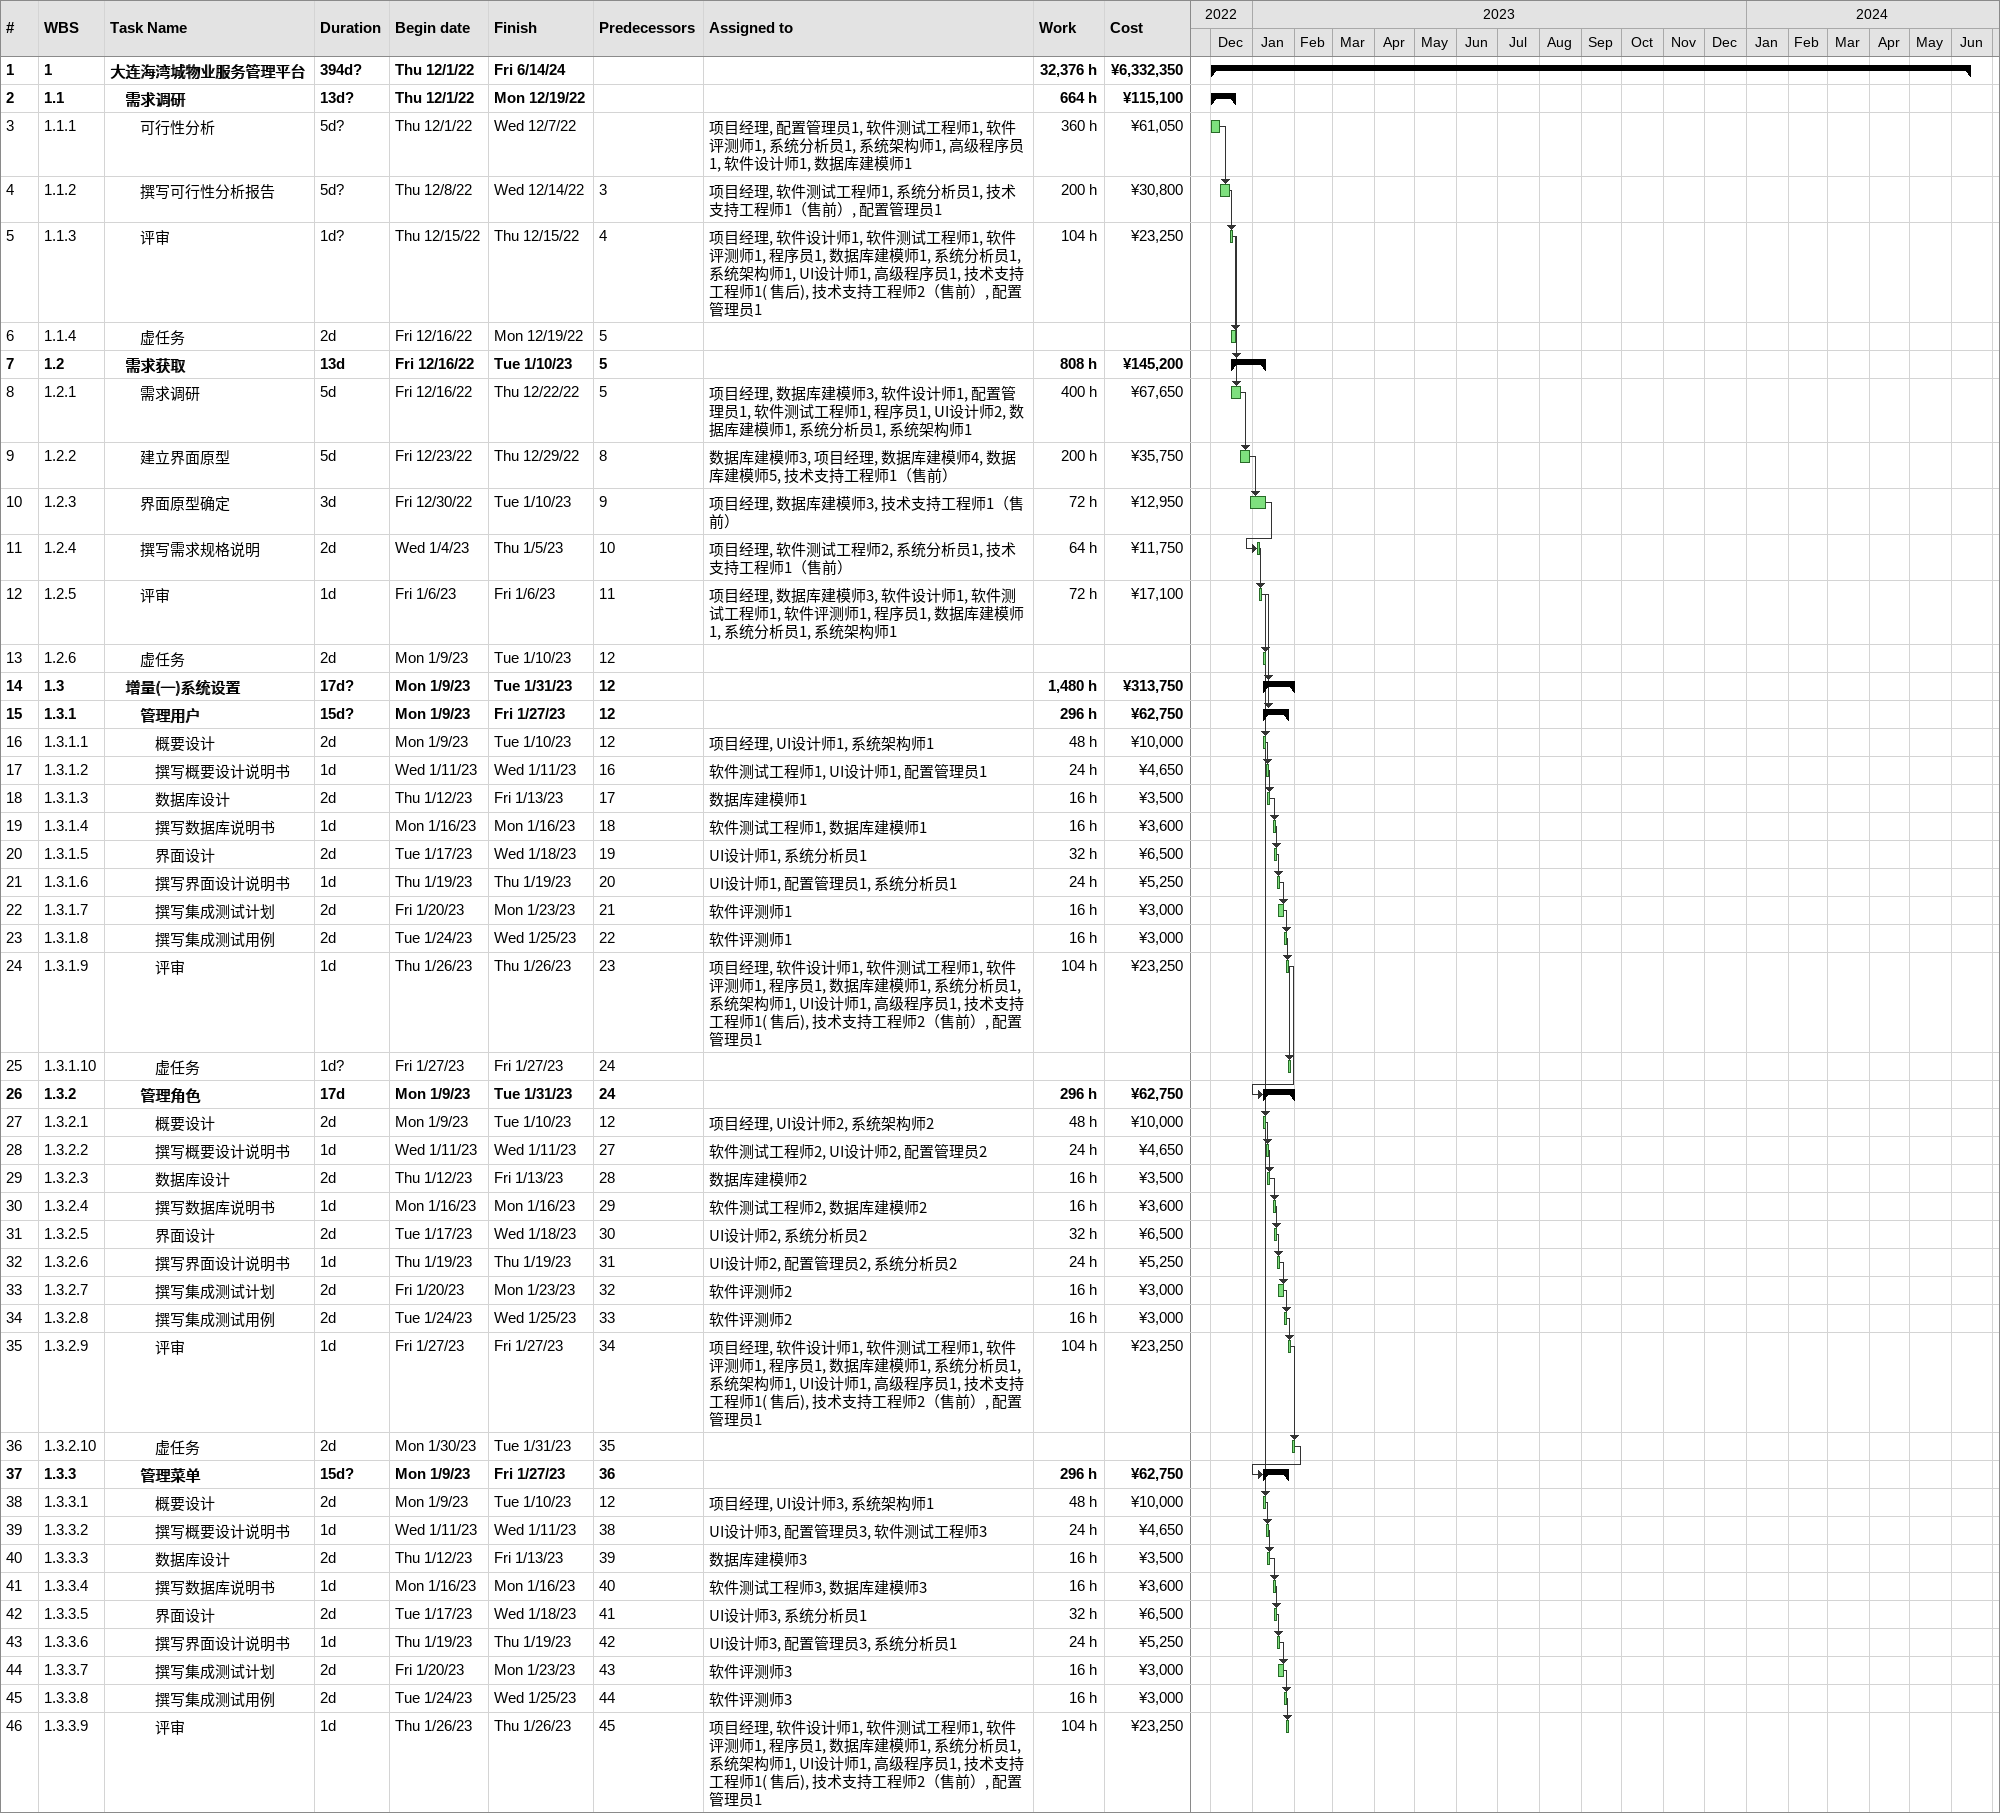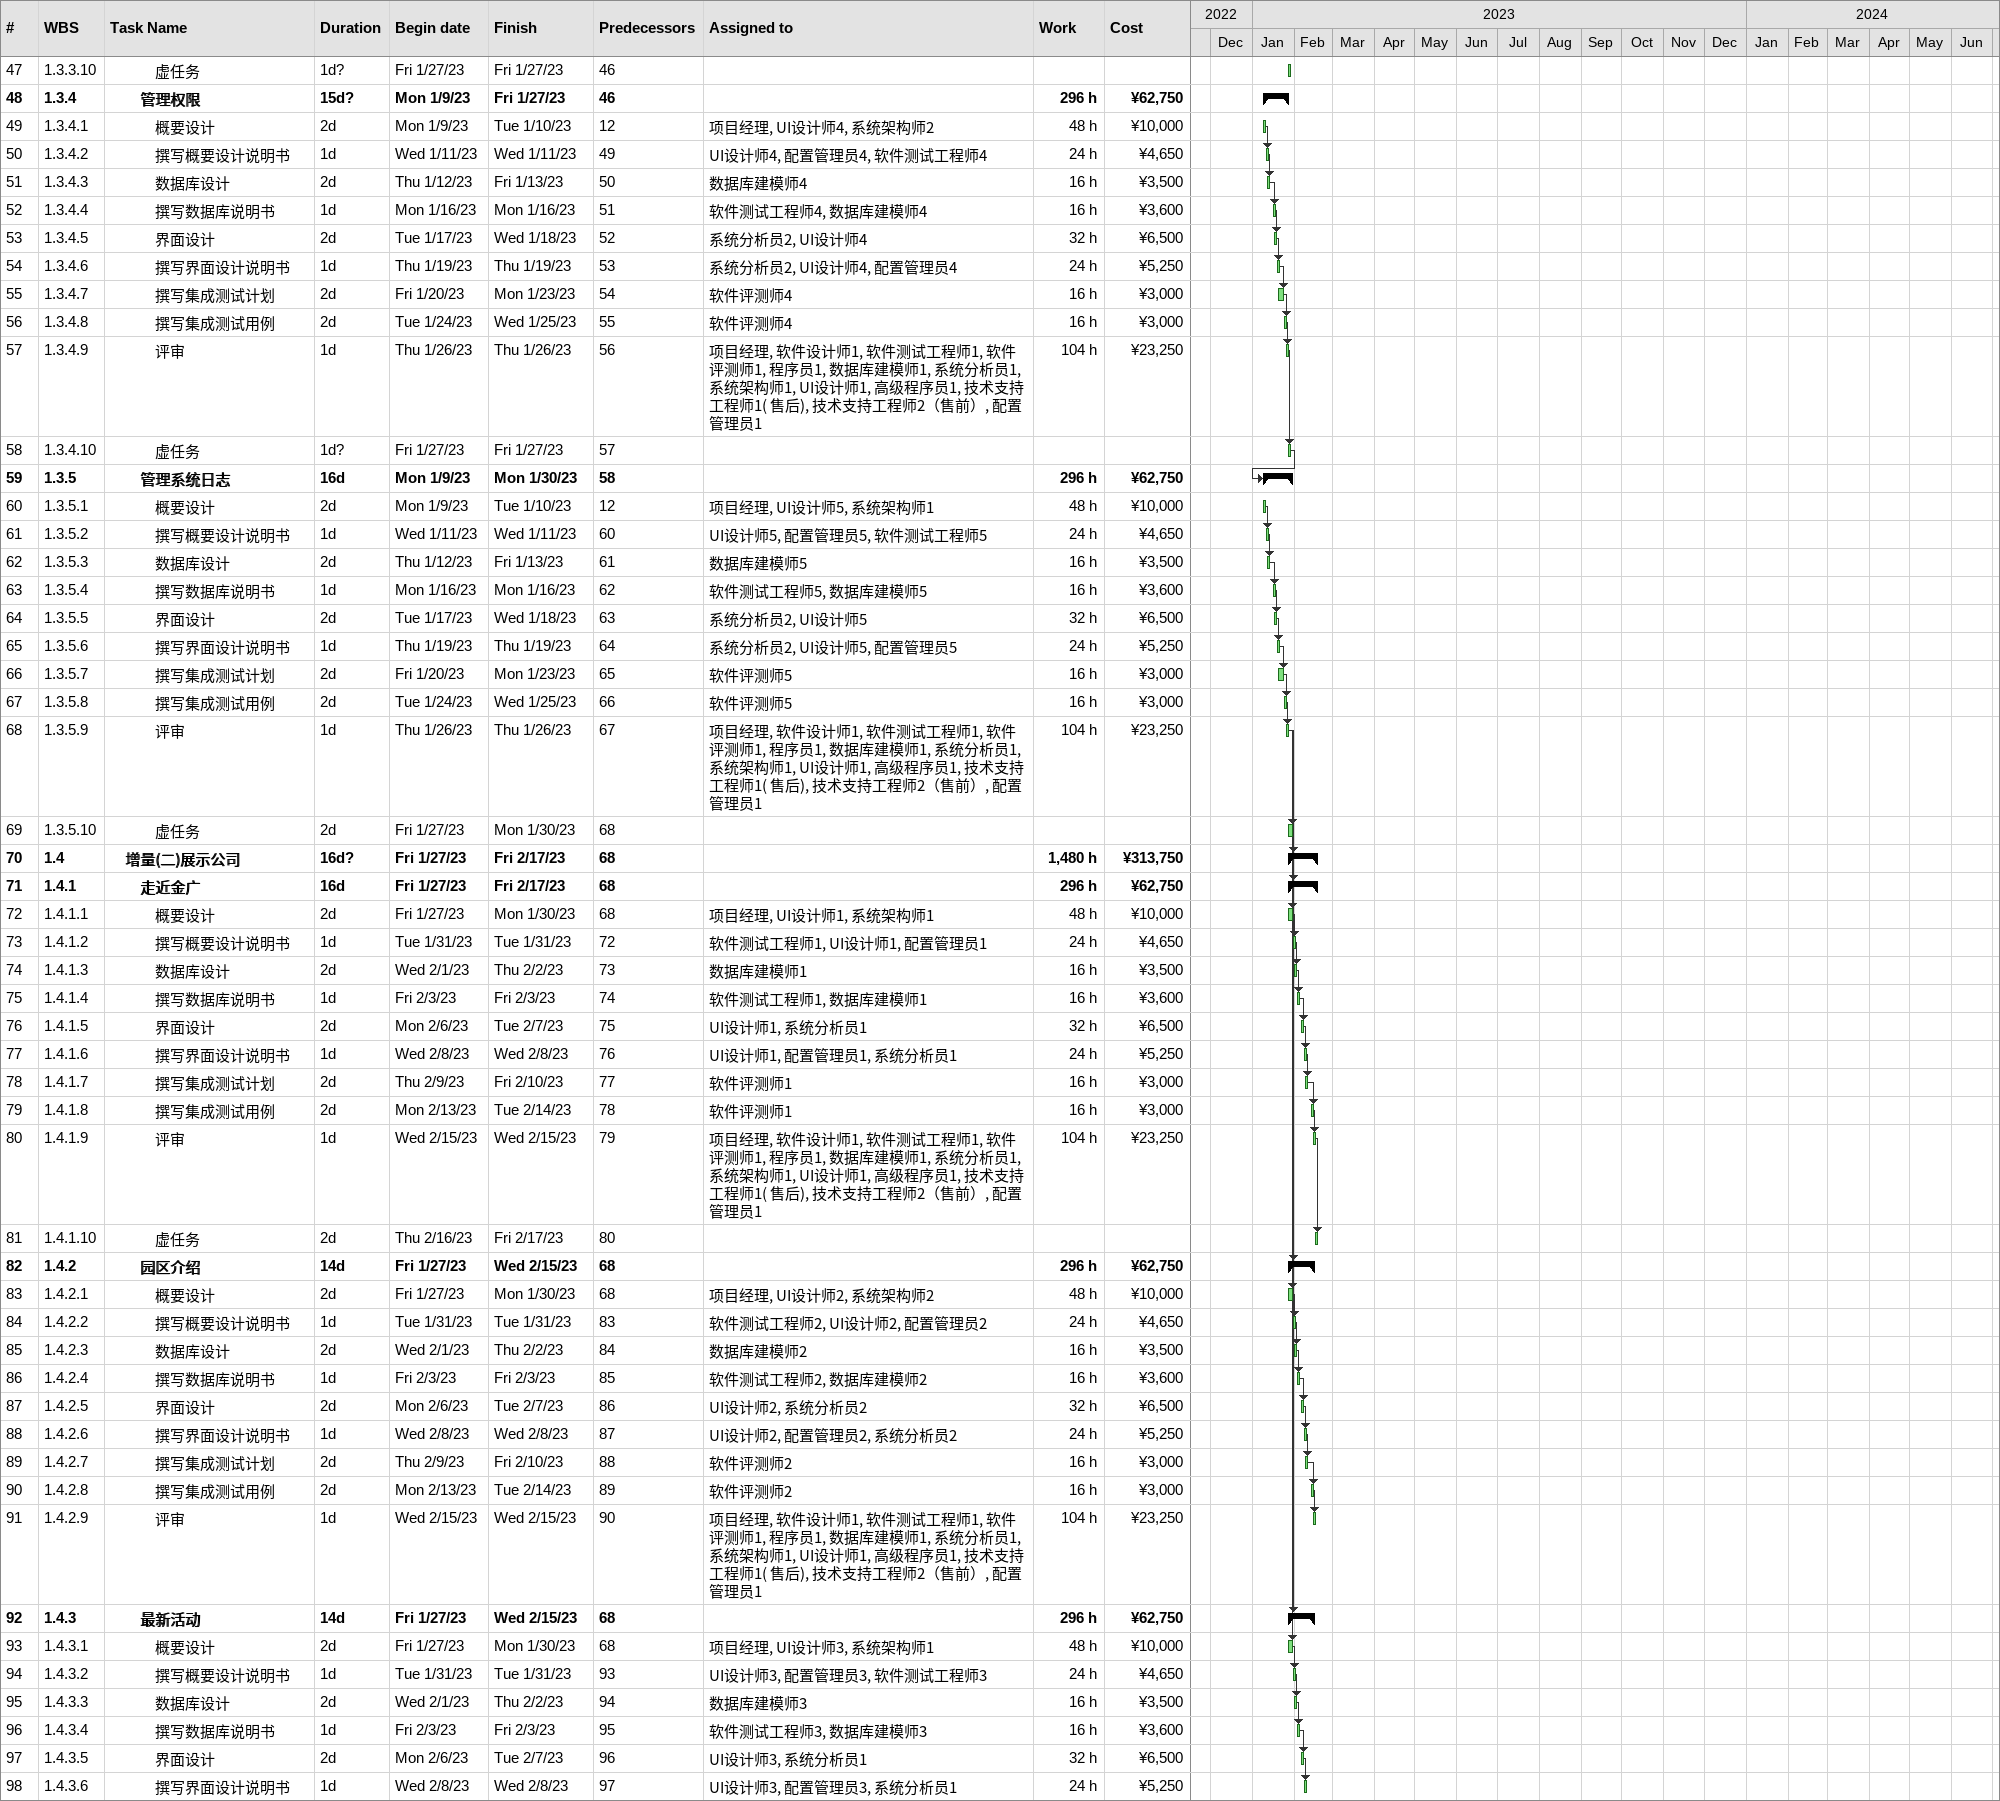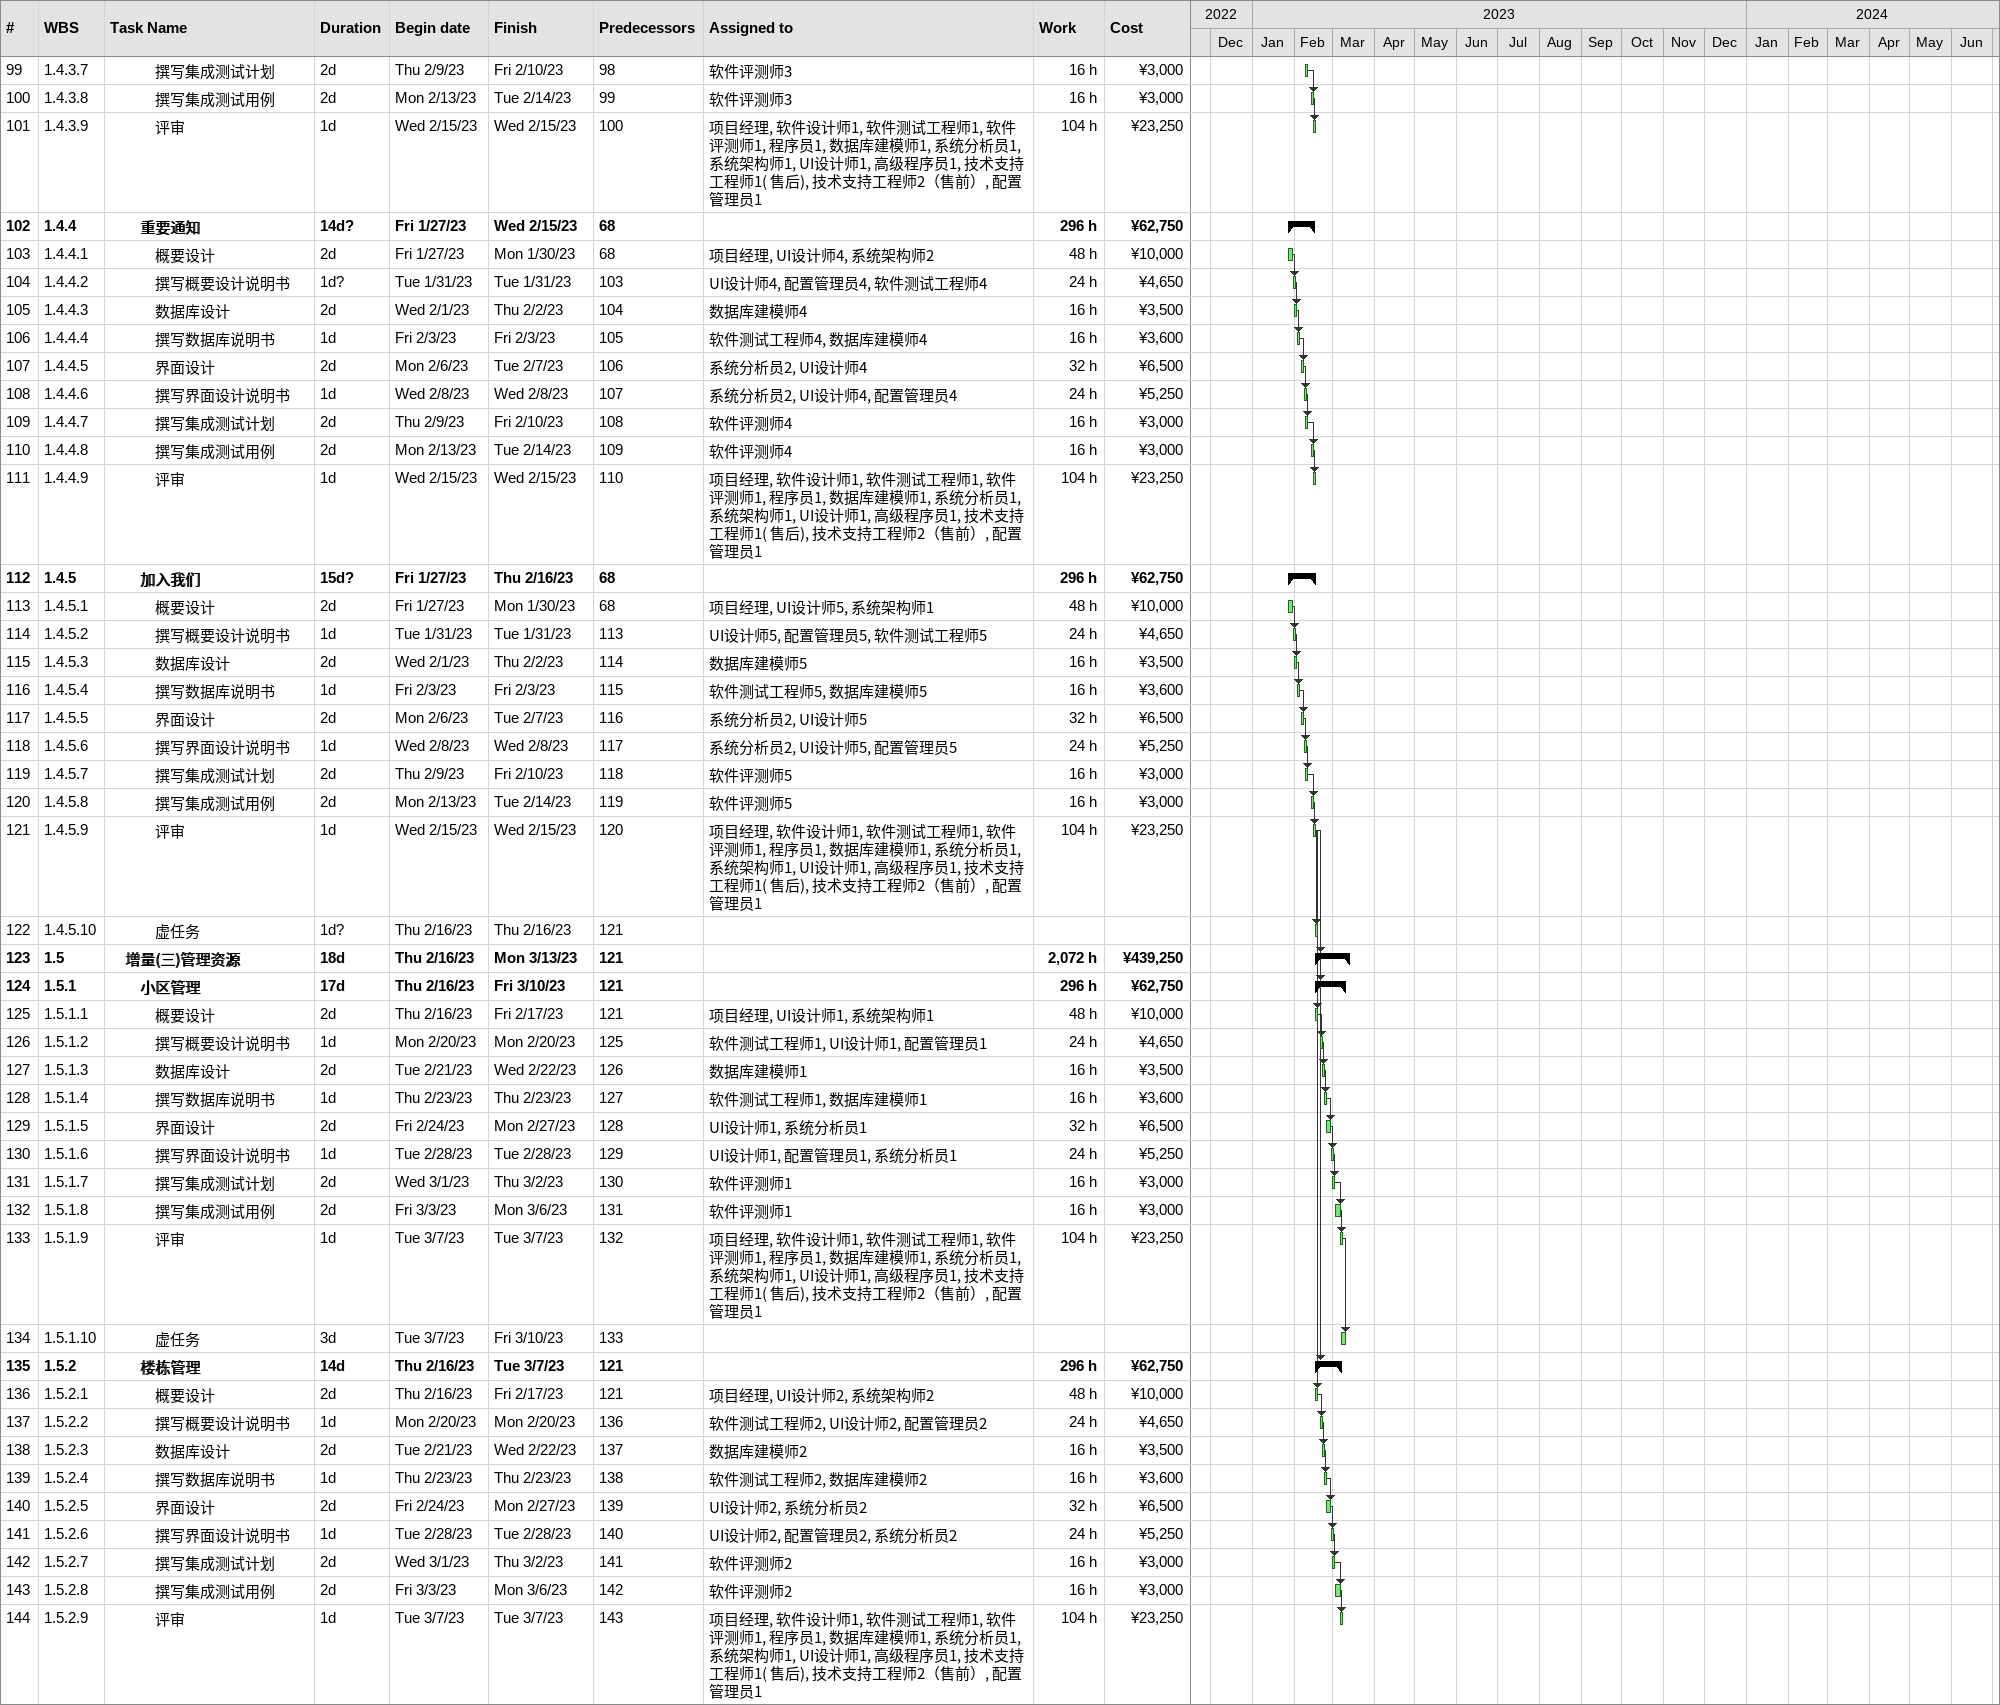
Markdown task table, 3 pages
| ID | WBS | Task | Duration | Start | Finish | Predecessors | Resources | Work (h) | Cost (¥) |
|---|---|---|---|---|---|---|---|---|---|
| 1 | 1 | **大连海湾城物业服务管理平台** | 394d? | 2022-12-01 | 2024-06-14 |  |  | 32376 | 6332350 |
| 2 | 1.1 | **需求调研** | 13d? | 2022-12-01 | 2022-12-19 |  |  | 664 | 115100 |
| 3 | 1.1.1 | 可行性分析 | 5d? | 2022-12-01 | 2022-12-07 |  | 项目经理, 配置管理员1, 软件测试工程师1, 软件评测师1, 系统分析员1, 系统架构师1, 高级程序员1, 软件设计师1, 数据库建模师1 | 360 | 61050 |
| 4 | 1.1.2 | 撰写可行性分析报告 | 5d? | 2022-12-08 | 2022-12-14 | 3 | 项目经理, 软件测试工程师1, 系统分析员1, 技术支持工程师1（售前）, 配置管理员1 | 200 | 30800 |
| 5 | 1.1.3 | 评审 | 1d? | 2022-12-15 | 2022-12-15 | 4 | 项目经理, 软件设计师1, 软件测试工程师1, 软件评测师1, 程序员1, 数据库建模师1, 系统分析员1, 系统架构师1, UI设计师1, 高级程序员1, 技术支持工程师1( 售后), 技术支持工程师2（售前）, 配置管理员1 | 104 | 23250 |
| 6 | 1.1.4 | 虚任务 | 2d | 2022-12-16 | 2022-12-19 | 5 |  |  |  |
| 7 | 1.2 | **需求获取** | 13d | 2022-12-16 | 2023-01-10 | 5 |  | 808 | 145200 |
| 8 | 1.2.1 | 需求调研 | 5d | 2022-12-16 | 2022-12-22 | 5 | 项目经理, 数据库建模师3, 软件设计师1, 配置管理员1, 软件测试工程师1, 程序员1, UI设计师2, 数据库建模师1, 系统分析员1, 系统架构师1 | 400 | 67650 |
| 9 | 1.2.2 | 建立界面原型 | 5d | 2022-12-23 | 2022-12-29 | 8 | 数据库建模师3, 项目经理, 数据库建模师4, 数据库建模师5, 技术支持工程师1（售前） | 200 | 35750 |
| 10 | 1.2.3 | 界面原型确定 | 3d | 2022-12-30 | 2023-01-10 | 9 | 项目经理, 数据库建模师3, 技术支持工程师1（售前） | 72 | 12950 |
| 11 | 1.2.4 | 撰写需求规格说明 | 2d | 2023-01-04 | 2023-01-05 | 10 | 项目经理, 软件测试工程师2, 系统分析员1, 技术支持工程师1（售前） | 64 | 11750 |
| 12 | 1.2.5 | 评审 | 1d | 2023-01-06 | 2023-01-06 | 11 | 项目经理, 数据库建模师3, 软件设计师1, 软件测试工程师1, 软件评测师1, 程序员1, 数据库建模师1, 系统分析员1, 系统架构师1 | 72 | 17100 |
| 13 | 1.2.6 | 虚任务 | 2d | 2023-01-09 | 2023-01-10 | 12 |  |  |  |
| 14 | 1.3 | **增量(一)系统设置** | 17d? | 2023-01-09 | 2023-01-31 | 12 |  | 1480 | 313750 |
| 15 | 1.3.1 | **管理用户** | 15d? | 2023-01-09 | 2023-01-27 | 12 |  | 296 | 62750 |
| 16 | 1.3.1.1 | 概要设计 | 2d | 2023-01-09 | 2023-01-10 | 12 | 项目经理, UI设计师1, 系统架构师1 | 48 | 10000 |
| 17 | 1.3.1.2 | 撰写概要设计说明书 | 1d | 2023-01-11 | 2023-01-11 | 16 | 软件测试工程师1, UI设计师1, 配置管理员1 | 24 | 4650 |
| 18 | 1.3.1.3 | 数据库设计 | 2d | 2023-01-12 | 2023-01-13 | 17 | 数据库建模师1 | 16 | 3500 |
| 19 | 1.3.1.4 | 撰写数据库说明书 | 1d | 2023-01-16 | 2023-01-16 | 18 | 软件测试工程师1, 数据库建模师1 | 16 | 3600 |
| 20 | 1.3.1.5 | 界面设计 | 2d | 2023-01-17 | 2023-01-18 | 19 | UI设计师1, 系统分析员1 | 32 | 6500 |
| 21 | 1.3.1.6 | 撰写界面设计说明书 | 1d | 2023-01-19 | 2023-01-19 | 20 | UI设计师1, 配置管理员1, 系统分析员1 | 24 | 5250 |
| 22 | 1.3.1.7 | 撰写集成测试计划 | 2d | 2023-01-20 | 2023-01-23 | 21 | 软件评测师1 | 16 | 3000 |
| 23 | 1.3.1.8 | 撰写集成测试用例 | 2d | 2023-01-24 | 2023-01-25 | 22 | 软件评测师1 | 16 | 3000 |
| 24 | 1.3.1.9 | 评审 | 1d | 2023-01-26 | 2023-01-26 | 23 | 项目经理, 软件设计师1, 软件测试工程师1, 软件评测师1, 程序员1, 数据库建模师1, 系统分析员1, 系统架构师1, UI设计师1, 高级程序员1, 技术支持工程师1( 售后), 技术支持工程师2（售前）, 配置管理员1 | 104 | 23250 |
| 25 | 1.3.1.10 | 虚任务 | 1d? | 2023-01-27 | 2023-01-27 | 24 |  |  |  |
| 26 | 1.3.2 | **管理角色** | 17d | 2023-01-09 | 2023-01-31 | 24 |  | 296 | 62750 |
| 27 | 1.3.2.1 | 概要设计 | 2d | 2023-01-09 | 2023-01-10 | 12 | 项目经理, UI设计师2, 系统架构师2 | 48 | 10000 |
| 28 | 1.3.2.2 | 撰写概要设计说明书 | 1d | 2023-01-11 | 2023-01-11 | 27 | 软件测试工程师2, UI设计师2, 配置管理员2 | 24 | 4650 |
| 29 | 1.3.2.3 | 数据库设计 | 2d | 2023-01-12 | 2023-01-13 | 28 | 数据库建模师2 | 16 | 3500 |
| 30 | 1.3.2.4 | 撰写数据库说明书 | 1d | 2023-01-16 | 2023-01-16 | 29 | 软件测试工程师2, 数据库建模师2 | 16 | 3600 |
| 31 | 1.3.2.5 | 界面设计 | 2d | 2023-01-17 | 2023-01-18 | 30 | UI设计师2, 系统分析员2 | 32 | 6500 |
| 32 | 1.3.2.6 | 撰写界面设计说明书 | 1d | 2023-01-19 | 2023-01-19 | 31 | UI设计师2, 配置管理员2, 系统分析员2 | 24 | 5250 |
| 33 | 1.3.2.7 | 撰写集成测试计划 | 2d | 2023-01-20 | 2023-01-23 | 32 | 软件评测师2 | 16 | 3000 |
| 34 | 1.3.2.8 | 撰写集成测试用例 | 2d | 2023-01-24 | 2023-01-25 | 33 | 软件评测师2 | 16 | 3000 |
| 35 | 1.3.2.9 | 评审 | 1d | 2023-01-27 | 2023-01-27 | 34 | 项目经理, 软件设计师1, 软件测试工程师1, 软件评测师1, 程序员1, 数据库建模师1, 系统分析员1, 系统架构师1, UI设计师1, 高级程序员1, 技术支持工程师1( 售后), 技术支持工程师2（售前）, 配置管理员1 | 104 | 23250 |
| 36 | 1.3.2.10 | 虚任务 | 2d | 2023-01-30 | 2023-01-31 | 35 |  |  |  |
| 37 | 1.3.3 | **管理菜单** | 15d? | 2023-01-09 | 2023-01-27 | 36 |  | 296 | 62750 |
| 38 | 1.3.3.1 | 概要设计 | 2d | 2023-01-09 | 2023-01-10 | 12 | 项目经理, UI设计师3, 系统架构师1 | 48 | 10000 |
| 39 | 1.3.3.2 | 撰写概要设计说明书 | 1d | 2023-01-11 | 2023-01-11 | 38 | UI设计师3, 配置管理员3, 软件测试工程师3 | 24 | 4650 |
| 40 | 1.3.3.3 | 数据库设计 | 2d | 2023-01-12 | 2023-01-13 | 39 | 数据库建模师3 | 16 | 3500 |
| 41 | 1.3.3.4 | 撰写数据库说明书 | 1d | 2023-01-16 | 2023-01-16 | 40 | 软件测试工程师3, 数据库建模师3 | 16 | 3600 |
| 42 | 1.3.3.5 | 界面设计 | 2d | 2023-01-17 | 2023-01-18 | 41 | UI设计师3, 系统分析员1 | 32 | 6500 |
| 43 | 1.3.3.6 | 撰写界面设计说明书 | 1d | 2023-01-19 | 2023-01-19 | 42 | UI设计师3, 配置管理员3, 系统分析员1 | 24 | 5250 |
| 44 | 1.3.3.7 | 撰写集成测试计划 | 2d | 2023-01-20 | 2023-01-23 | 43 | 软件评测师3 | 16 | 3000 |
| 45 | 1.3.3.8 | 撰写集成测试用例 | 2d | 2023-01-24 | 2023-01-25 | 44 | 软件评测师3 | 16 | 3000 |
| 46 | 1.3.3.9 | 评审 | 1d | 2023-01-26 | 2023-01-26 | 45 | 项目经理, 软件设计师1, 软件测试工程师1, 软件评测师1, 程序员1, 数据库建模师1, 系统分析员1, 系统架构师1, UI设计师1, 高级程序员1, 技术支持工程师1( 售后), 技术支持工程师2（售前）, 配置管理员1 | 104 | 23250 |
| 47 | 1.3.3.10 | 虚任务 | 1d? | 2023-01-27 | 2023-01-27 | 46 |  |  |  |
| 48 | 1.3.4 | **管理权限** | 15d? | 2023-01-09 | 2023-01-27 | 46 |  | 296 | 62750 |
| 49 | 1.3.4.1 | 概要设计 | 2d | 2023-01-09 | 2023-01-10 | 12 | 项目经理, UI设计师4, 系统架构师2 | 48 | 10000 |
| 50 | 1.3.4.2 | 撰写概要设计说明书 | 1d | 2023-01-11 | 2023-01-11 | 49 | UI设计师4, 配置管理员4, 软件测试工程师4 | 24 | 4650 |
| 51 | 1.3.4.3 | 数据库设计 | 2d | 2023-01-12 | 2023-01-13 | 50 | 数据库建模师4 | 16 | 3500 |
| 52 | 1.3.4.4 | 撰写数据库说明书 | 1d | 2023-01-16 | 2023-01-16 | 51 | 软件测试工程师4, 数据库建模师4 | 16 | 3600 |
| 53 | 1.3.4.5 | 界面设计 | 2d | 2023-01-17 | 2023-01-18 | 52 | 系统分析员2, UI设计师4 | 32 | 6500 |
| 54 | 1.3.4.6 | 撰写界面设计说明书 | 1d | 2023-01-19 | 2023-01-19 | 53 | 系统分析员2, UI设计师4, 配置管理员4 | 24 | 5250 |
| 55 | 1.3.4.7 | 撰写集成测试计划 | 2d | 2023-01-20 | 2023-01-23 | 54 | 软件评测师4 | 16 | 3000 |
| 56 | 1.3.4.8 | 撰写集成测试用例 | 2d | 2023-01-24 | 2023-01-25 | 55 | 软件评测师4 | 16 | 3000 |
| 57 | 1.3.4.9 | 评审 | 1d | 2023-01-26 | 2023-01-26 | 56 | 项目经理, 软件设计师1, 软件测试工程师1, 软件评测师1, 程序员1, 数据库建模师1, 系统分析员1, 系统架构师1, UI设计师1, 高级程序员1, 技术支持工程师1( 售后), 技术支持工程师2（售前）, 配置管理员1 | 104 | 23250 |
| 58 | 1.3.4.10 | 虚任务 | 1d? | 2023-01-27 | 2023-01-27 | 57 |  |  |  |
| 59 | 1.3.5 | **管理系统日志** | 16d | 2023-01-09 | 2023-01-30 | 58 |  | 296 | 62750 |
| 60 | 1.3.5.1 | 概要设计 | 2d | 2023-01-09 | 2023-01-10 | 12 | 项目经理, UI设计师5, 系统架构师1 | 48 | 10000 |
| 61 | 1.3.5.2 | 撰写概要设计说明书 | 1d | 2023-01-11 | 2023-01-11 | 60 | UI设计师5, 配置管理员5, 软件测试工程师5 | 24 | 4650 |
| 62 | 1.3.5.3 | 数据库设计 | 2d | 2023-01-12 | 2023-01-13 | 61 | 数据库建模师5 | 16 | 3500 |
| 63 | 1.3.5.4 | 撰写数据库说明书 | 1d | 2023-01-16 | 2023-01-16 | 62 | 软件测试工程师5, 数据库建模师5 | 16 | 3600 |
| 64 | 1.3.5.5 | 界面设计 | 2d | 2023-01-17 | 2023-01-18 | 63 | 系统分析员2, UI设计师5 | 32 | 6500 |
| 65 | 1.3.5.6 | 撰写界面设计说明书 | 1d | 2023-01-19 | 2023-01-19 | 64 | 系统分析员2, UI设计师5, 配置管理员5 | 24 | 5250 |
| 66 | 1.3.5.7 | 撰写集成测试计划 | 2d | 2023-01-20 | 2023-01-23 | 65 | 软件评测师5 | 16 | 3000 |
| 67 | 1.3.5.8 | 撰写集成测试用例 | 2d | 2023-01-24 | 2023-01-25 | 66 | 软件评测师5 | 16 | 3000 |
| 68 | 1.3.5.9 | 评审 | 1d | 2023-01-26 | 2023-01-26 | 67 | 项目经理, 软件设计师1, 软件测试工程师1, 软件评测师1, 程序员1, 数据库建模师1, 系统分析员1, 系统架构师1, UI设计师1, 高级程序员1, 技术支持工程师1( 售后), 技术支持工程师2（售前）, 配置管理员1 | 104 | 23250 |
| 69 | 1.3.5.10 | 虚任务 | 2d | 2023-01-27 | 2023-01-30 | 68 |  |  |  |
| 70 | 1.4 | **增量(二)展示公司** | 16d? | 2023-01-27 | 2023-02-17 | 68 |  | 1480 | 313750 |
| 71 | 1.4.1 | **走近金广** | 16d | 2023-01-27 | 2023-02-17 | 68 |  | 296 | 62750 |
| 72 | 1.4.1.1 | 概要设计 | 2d | 2023-01-27 | 2023-01-30 | 68 | 项目经理, UI设计师1, 系统架构师1 | 48 | 10000 |
| 73 | 1.4.1.2 | 撰写概要设计说明书 | 1d | 2023-01-31 | 2023-01-31 | 72 | 软件测试工程师1, UI设计师1, 配置管理员1 | 24 | 4650 |
| 74 | 1.4.1.3 | 数据库设计 | 2d | 2023-02-01 | 2023-02-02 | 73 | 数据库建模师1 | 16 | 3500 |
| 75 | 1.4.1.4 | 撰写数据库说明书 | 1d | 2023-02-03 | 2023-02-03 | 74 | 软件测试工程师1, 数据库建模师1 | 16 | 3600 |
| 76 | 1.4.1.5 | 界面设计 | 2d | 2023-02-06 | 2023-02-07 | 75 | UI设计师1, 系统分析员1 | 32 | 6500 |
| 77 | 1.4.1.6 | 撰写界面设计说明书 | 1d | 2023-02-08 | 2023-02-08 | 76 | UI设计师1, 配置管理员1, 系统分析员1 | 24 | 5250 |
| 78 | 1.4.1.7 | 撰写集成测试计划 | 2d | 2023-02-09 | 2023-02-10 | 77 | 软件评测师1 | 16 | 3000 |
| 79 | 1.4.1.8 | 撰写集成测试用例 | 2d | 2023-02-13 | 2023-02-14 | 78 | 软件评测师1 | 16 | 3000 |
| 80 | 1.4.1.9 | 评审 | 1d | 2023-02-15 | 2023-02-15 | 79 | 项目经理, 软件设计师1, 软件测试工程师1, 软件评测师1, 程序员1, 数据库建模师1, 系统分析员1, 系统架构师1, UI设计师1, 高级程序员1, 技术支持工程师1( 售后), 技术支持工程师2（售前）, 配置管理员1 | 104 | 23250 |
| 81 | 1.4.1.10 | 虚任务 | 2d | 2023-02-16 | 2023-02-17 | 80 |  |  |  |
| 82 | 1.4.2 | **园区介绍** | 14d | 2023-01-27 | 2023-02-15 | 68 |  | 296 | 62750 |
| 83 | 1.4.2.1 | 概要设计 | 2d | 2023-01-27 | 2023-01-30 | 68 | 项目经理, UI设计师2, 系统架构师2 | 48 | 10000 |
| 84 | 1.4.2.2 | 撰写概要设计说明书 | 1d | 2023-01-31 | 2023-01-31 | 83 | 软件测试工程师2, UI设计师2, 配置管理员2 | 24 | 4650 |
| 85 | 1.4.2.3 | 数据库设计 | 2d | 2023-02-01 | 2023-02-02 | 84 | 数据库建模师2 | 16 | 3500 |
| 86 | 1.4.2.4 | 撰写数据库说明书 | 1d | 2023-02-03 | 2023-02-03 | 85 | 软件测试工程师2, 数据库建模师2 | 16 | 3600 |
| 87 | 1.4.2.5 | 界面设计 | 2d | 2023-02-06 | 2023-02-07 | 86 | UI设计师2, 系统分析员2 | 32 | 6500 |
| 88 | 1.4.2.6 | 撰写界面设计说明书 | 1d | 2023-02-08 | 2023-02-08 | 87 | UI设计师2, 配置管理员2, 系统分析员2 | 24 | 5250 |
| 89 | 1.4.2.7 | 撰写集成测试计划 | 2d | 2023-02-09 | 2023-02-10 | 88 | 软件评测师2 | 16 | 3000 |
| 90 | 1.4.2.8 | 撰写集成测试用例 | 2d | 2023-02-13 | 2023-02-14 | 89 | 软件评测师2 | 16 | 3000 |
| 91 | 1.4.2.9 | 评审 | 1d | 2023-02-15 | 2023-02-15 | 90 | 项目经理, 软件设计师1, 软件测试工程师1, 软件评测师1, 程序员1, 数据库建模师1, 系统分析员1, 系统架构师1, UI设计师1, 高级程序员1, 技术支持工程师1( 售后), 技术支持工程师2（售前）, 配置管理员1 | 104 | 23250 |
| 92 | 1.4.3 | **最新活动** | 14d | 2023-01-27 | 2023-02-15 | 68 |  | 296 | 62750 |
| 93 | 1.4.3.1 | 概要设计 | 2d | 2023-01-27 | 2023-01-30 | 68 | 项目经理, UI设计师3, 系统架构师1 | 48 | 10000 |
| 94 | 1.4.3.2 | 撰写概要设计说明书 | 1d | 2023-01-31 | 2023-01-31 | 93 | UI设计师3, 配置管理员3, 软件测试工程师3 | 24 | 4650 |
| 95 | 1.4.3.3 | 数据库设计 | 2d | 2023-02-01 | 2023-02-02 | 94 | 数据库建模师3 | 16 | 3500 |
| 96 | 1.4.3.4 | 撰写数据库说明书 | 1d | 2023-02-03 | 2023-02-03 | 95 | 软件测试工程师3, 数据库建模师3 | 16 | 3600 |
| 97 | 1.4.3.5 | 界面设计 | 2d | 2023-02-06 | 2023-02-07 | 96 | UI设计师3, 系统分析员1 | 32 | 6500 |
| 98 | 1.4.3.6 | 撰写界面设计说明书 | 1d | 2023-02-08 | 2023-02-08 | 97 | UI设计师3, 配置管理员3, 系统分析员1 | 24 | 5250 |
| 99 | 1.4.3.7 | 撰写集成测试计划 | 2d | 2023-02-09 | 2023-02-10 | 98 | 软件评测师3 | 16 | 3000 |
| 100 | 1.4.3.8 | 撰写集成测试用例 | 2d | 2023-02-13 | 2023-02-14 | 99 | 软件评测师3 | 16 | 3000 |
| 101 | 1.4.3.9 | 评审 | 1d | 2023-02-15 | 2023-02-15 | 100 | 项目经理, 软件设计师1, 软件测试工程师1, 软件评测师1, 程序员1, 数据库建模师1, 系统分析员1, 系统架构师1, UI设计师1, 高级程序员1, 技术支持工程师1( 售后), 技术支持工程师2（售前）, 配置管理员1 | 104 | 23250 |
| 102 | 1.4.4 | **重要通知** | 14d? | 2023-01-27 | 2023-02-15 | 68 |  | 296 | 62750 |
| 103 | 1.4.4.1 | 概要设计 | 2d | 2023-01-27 | 2023-01-30 | 68 | 项目经理, UI设计师4, 系统架构师2 | 48 | 10000 |
| 104 | 1.4.4.2 | 撰写概要设计说明书 | 1d? | 2023-01-31 | 2023-01-31 | 103 | UI设计师4, 配置管理员4, 软件测试工程师4 | 24 | 4650 |
| 105 | 1.4.4.3 | 数据库设计 | 2d | 2023-02-01 | 2023-02-02 | 104 | 数据库建模师4 | 16 | 3500 |
| 106 | 1.4.4.4 | 撰写数据库说明书 | 1d | 2023-02-03 | 2023-02-03 | 105 | 软件测试工程师4, 数据库建模师4 | 16 | 3600 |
| 107 | 1.4.4.5 | 界面设计 | 2d | 2023-02-06 | 2023-02-07 | 106 | 系统分析员2, UI设计师4 | 32 | 6500 |
| 108 | 1.4.4.6 | 撰写界面设计说明书 | 1d | 2023-02-08 | 2023-02-08 | 107 | 系统分析员2, UI设计师4, 配置管理员4 | 24 | 5250 |
| 109 | 1.4.4.7 | 撰写集成测试计划 | 2d | 2023-02-09 | 2023-02-10 | 108 | 软件评测师4 | 16 | 3000 |
| 110 | 1.4.4.8 | 撰写集成测试用例 | 2d | 2023-02-13 | 2023-02-14 | 109 | 软件评测师4 | 16 | 3000 |
| 111 | 1.4.4.9 | 评审 | 1d | 2023-02-15 | 2023-02-15 | 110 | 项目经理, 软件设计师1, 软件测试工程师1, 软件评测师1, 程序员1, 数据库建模师1, 系统分析员1, 系统架构师1, UI设计师1, 高级程序员1, 技术支持工程师1( 售后), 技术支持工程师2（售前）, 配置管理员1 | 104 | 23250 |
| 112 | 1.4.5 | **加入我们** | 15d? | 2023-01-27 | 2023-02-16 | 68 |  | 296 | 62750 |
| 113 | 1.4.5.1 | 概要设计 | 2d | 2023-01-27 | 2023-01-30 | 68 | 项目经理, UI设计师5, 系统架构师1 | 48 | 10000 |
| 114 | 1.4.5.2 | 撰写概要设计说明书 | 1d | 2023-01-31 | 2023-01-31 | 113 | UI设计师5, 配置管理员5, 软件测试工程师5 | 24 | 4650 |
| 115 | 1.4.5.3 | 数据库设计 | 2d | 2023-02-01 | 2023-02-02 | 114 | 数据库建模师5 | 16 | 3500 |
| 116 | 1.4.5.4 | 撰写数据库说明书 | 1d | 2023-02-03 | 2023-02-03 | 115 | 软件测试工程师5, 数据库建模师5 | 16 | 3600 |
| 117 | 1.4.5.5 | 界面设计 | 2d | 2023-02-06 | 2023-02-07 | 116 | 系统分析员2, UI设计师5 | 32 | 6500 |
| 118 | 1.4.5.6 | 撰写界面设计说明书 | 1d | 2023-02-08 | 2023-02-08 | 117 | 系统分析员2, UI设计师5, 配置管理员5 | 24 | 5250 |
| 119 | 1.4.5.7 | 撰写集成测试计划 | 2d | 2023-02-09 | 2023-02-10 | 118 | 软件评测师5 | 16 | 3000 |
| 120 | 1.4.5.8 | 撰写集成测试用例 | 2d | 2023-02-13 | 2023-02-14 | 119 | 软件评测师5 | 16 | 3000 |
| 121 | 1.4.5.9 | 评审 | 1d | 2023-02-15 | 2023-02-15 | 120 | 项目经理, 软件设计师1, 软件测试工程师1, 软件评测师1, 程序员1, 数据库建模师1, 系统分析员1, 系统架构师1, UI设计师1, 高级程序员1, 技术支持工程师1( 售后), 技术支持工程师2（售前）, 配置管理员1 | 104 | 23250 |
| 122 | 1.4.5.10 | 虚任务 | 1d? | 2023-02-16 | 2023-02-16 | 121 |  |  |  |
| 123 | 1.5 | **增量(三)管理资源** | 18d | 2023-02-16 | 2023-03-13 | 121 |  | 2072 | 439250 |
| 124 | 1.5.1 | **小区管理** | 17d | 2023-02-16 | 2023-03-10 | 121 |  | 296 | 62750 |
| 125 | 1.5.1.1 | 概要设计 | 2d | 2023-02-16 | 2023-02-17 | 121 | 项目经理, UI设计师1, 系统架构师1 | 48 | 10000 |
| 126 | 1.5.1.2 | 撰写概要设计说明书 | 1d | 2023-02-20 | 2023-02-20 | 125 | 软件测试工程师1, UI设计师1, 配置管理员1 | 24 | 4650 |
| 127 | 1.5.1.3 | 数据库设计 | 2d | 2023-02-21 | 2023-02-22 | 126 | 数据库建模师1 | 16 | 3500 |
| 128 | 1.5.1.4 | 撰写数据库说明书 | 1d | 2023-02-23 | 2023-02-23 | 127 | 软件测试工程师1, 数据库建模师1 | 16 | 3600 |
| 129 | 1.5.1.5 | 界面设计 | 2d | 2023-02-24 | 2023-02-27 | 128 | UI设计师1, 系统分析员1 | 32 | 6500 |
| 130 | 1.5.1.6 | 撰写界面设计说明书 | 1d | 2023-02-28 | 2023-02-28 | 129 | UI设计师1, 配置管理员1, 系统分析员1 | 24 | 5250 |
| 131 | 1.5.1.7 | 撰写集成测试计划 | 2d | 2023-03-01 | 2023-03-02 | 130 | 软件评测师1 | 16 | 3000 |
| 132 | 1.5.1.8 | 撰写集成测试用例 | 2d | 2023-03-03 | 2023-03-06 | 131 | 软件评测师1 | 16 | 3000 |
| 133 | 1.5.1.9 | 评审 | 1d | 2023-03-07 | 2023-03-07 | 132 | 项目经理, 软件设计师1, 软件测试工程师1, 软件评测师1, 程序员1, 数据库建模师1, 系统分析员1, 系统架构师1, UI设计师1, 高级程序员1, 技术支持工程师1( 售后), 技术支持工程师2（售前）, 配置管理员1 | 104 | 23250 |
| 134 | 1.5.1.10 | 虚任务 | 3d | 2023-03-07 | 2023-03-10 | 133 |  |  |  |
| 135 | 1.5.2 | **楼栋管理** | 14d | 2023-02-16 | 2023-03-07 | 121 |  | 296 | 62750 |
| 136 | 1.5.2.1 | 概要设计 | 2d | 2023-02-16 | 2023-02-17 | 121 | 项目经理, UI设计师2, 系统架构师2 | 48 | 10000 |
| 137 | 1.5.2.2 | 撰写概要设计说明书 | 1d | 2023-02-20 | 2023-02-20 | 136 | 软件测试工程师2, UI设计师2, 配置管理员2 | 24 | 4650 |
| 138 | 1.5.2.3 | 数据库设计 | 2d | 2023-02-21 | 2023-02-22 | 137 | 数据库建模师2 | 16 | 3500 |
| 139 | 1.5.2.4 | 撰写数据库说明书 | 1d | 2023-02-23 | 2023-02-23 | 138 | 软件测试工程师2, 数据库建模师2 | 16 | 3600 |
| 140 | 1.5.2.5 | 界面设计 | 2d | 2023-02-24 | 2023-02-27 | 139 | UI设计师2, 系统分析员2 | 32 | 6500 |
| 141 | 1.5.2.6 | 撰写界面设计说明书 | 1d | 2023-02-28 | 2023-02-28 | 140 | UI设计师2, 配置管理员2, 系统分析员2 | 24 | 5250 |
| 142 | 1.5.2.7 | 撰写集成测试计划 | 2d | 2023-03-01 | 2023-03-02 | 141 | 软件评测师2 | 16 | 3000 |
| 143 | 1.5.2.8 | 撰写集成测试用例 | 2d | 2023-03-03 | 2023-03-06 | 142 | 软件评测师2 | 16 | 3000 |
| 144 | 1.5.2.9 | 评审 | 1d | 2023-03-07 | 2023-03-07 | 143 | 项目经理, 软件设计师1, 软件测试工程师1, 软件评测师1, 程序员1, 数据库建模师1, 系统分析员1, 系统架构师1, UI设计师1, 高级程序员1, 技术支持工程师1( 售后), 技术支持工程师2（售前）, 配置管理员1 | 104 | 23250 |
